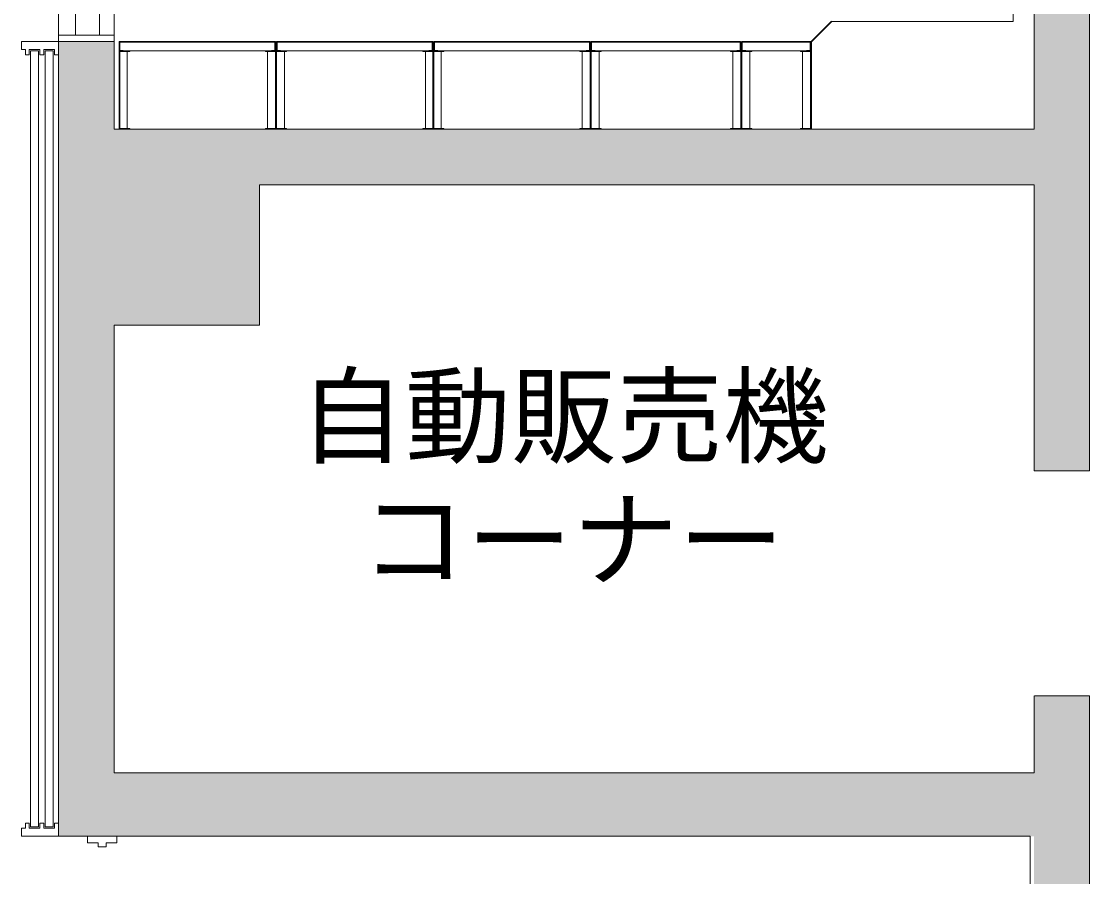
# Model space of a CAD drawing. Units: millimetres, scale not verified. Extents: x -61855 to 52913, y -114842 to -21833.
# Drawn here: x 29978 to 34013, y -81397 to -78168 of the extents above; entities that cross this region are included whole.
import ezdxf
from ezdxf.enums import TextEntityAlignment as Align

# ---------------------------------------------------------------- set-up
doc = ezdxf.new("R2010")
doc.units = ezdxf.units.MM
doc.header["$LTSCALE"] = 200
for name, color, linetype, lineweight in [('0-1_躯体', 7, 'Continuous', 9), ('0-2_建具', 7, 'Continuous', 9), ('0-5_設備機器', 7, 'Continuous', 9)]:
    doc.layers.add(name, color=color, linetype=linetype, lineweight=lineweight)
doc.layers.add('0-4_室名', color=7, linetype='Continuous')
doc.styles.add('・', font='')
doc.styles.get('・').set_extended_font_data('・')

msp = doc.modelspace()

# ---------------------------------------------------------------- linework, layer by layer
at = {"layer": '0-1_躯体'}
for p, q in [((34013.2, -74010), (34013.2, -79865)), ((33803.2, -74325), (33803.2, -78575)), ((30118.2, -75880), (30118.2, -81245)), ((30328.2, -78575), (30328.2, -75880)), ((30328.2, -78245), (30118.2, -78245)), ((33803.2, -78575), (30328.2, -78575)), ((30328.2, -79315), (30328.2, -81005)), ((33803.2, -80715), (33803.2, -81005)), ((34013.2, -80715), (33804.6, -80715)), ((34013.2, -80715), (34013.2, -81515)), ((33803.2, -81005), (30328.2, -81005))]:
    msp.add_line(p, q, dxfattribs=at)
for points in [[(33803.2, -78785), (30878.2, -78785), (30878.2, -79315), (30328.2, -79315)], [(33803.2, -78785), (33803.2, -79865), (34013.2, -79865)], [(33788.2, -81515), (33788.2, -81245), (30118.2, -81245)]]:
    msp.add_lwpolyline(points, dxfattribs=at)
at = {"layer": '0-1_躯体', "color": 9}
for points in [[(33803.2, -79865), (34013.2, -79865), (33803.2, -74010), (34013.2, -74010)], [(30328.2, -78245), (30118.2, -78245), (30328.2, -81245), (30118.2, -81245)], [(30878.2, -79315), (30878.2, -78575), (30328.2, -79315), (30328.2, -78575)], [(33803.2, -78575), (30878.2, -78575), (33803.2, -78785), (30878.2, -78785)], [(34013.2, -80715), (33803.2, -80715), (34013.2, -81515), (33803.2, -81515)], [(33803.2, -81005), (30118.2, -81005), (33803.2, -81245), (30118.2, -81245)]]:
    msp.add_solid(points, dxfattribs=at)
at = {"layer": '0-2_建具'}
for p, q in [((33724.2, -74400), (33724.2, -78169.5)), ((30183.2, -75920), (30183.2, -78220)), ((30273.2, -75920), (30273.2, -78220)), ((32961.2, -78244.5), (33038.2, -78167.5)), ((33039, -78169.5), (33724.2, -78169.5)), ((30118.2, -78245), (30118.2, -78220)), ((30118.2, -78220), (30328.2, -78220)), ((30328.2, -78575), (30328.2, -78220)), ((30118.2, -78245), (30328.2, -78245)), ((30388.2, -78245), (30348.2, -78245)), ((30348.2, -78575), (30348.2, -78245)), ((30350.2, -78247), (30388.2, -78247)), ((30350.2, -78247), (30350.2, -78278)), ((30350.2, -78278), (30363.2, -78278)), ((30363.2, -78278), (30363.2, -78280)), ((30936.2, -78247), (30373.7, -78247)), ((30923.2, -78278), (30923.2, -78280)), ((30936.2, -78278), (30923.2, -78278)), ((30936.2, -78247), (30936.2, -78278)), ((30944.2, -78247), (30944.2, -78278)), ((30944.2, -78247), (31506.7, -78247)), ((30944.2, -78278), (30957.2, -78278)), ((30957.2, -78278), (30957.2, -78280)), ((31492.2, -78245), (31532.2, -78245)), ((31530.2, -78247), (31492.2, -78247)), ((31517.2, -78278), (31517.2, -78280)), ((31530.2, -78278), (31517.2, -78278)), ((31530.2, -78247), (31530.2, -78278)), ((31532.2, -78245), (31532.2, -78280)), ((31576.2, -78245), (31536.2, -78245)), ((31536.2, -78245), (31536.2, -78280)), ((31538.2, -78247), (31576.2, -78247)), ((31538.2, -78247), (31538.2, -78278)), ((31538.2, -78278), (31551.2, -78278)), ((31551.2, -78278), (31551.2, -78280)), ((32124.2, -78247), (31561.7, -78247)), ((32111.2, -78278), (32111.2, -78280)), ((32124.2, -78278), (32111.2, -78278)), ((32124.2, -78247), (32124.2, -78278)), ((32130.2, -78245), (32130.2, -78280)), ((32694.7, -78245), (32130.2, -78245)), ((32132.2, -78247), (32132.2, -78278)), ((32132.2, -78247), (32693.2, -78247)), ((32132.2, -78278), (32145.2, -78278)), ((32145.2, -78278), (32145.2, -78280)), ((32680.2, -78278), (32680.2, -78280)), ((32693.2, -78278), (32680.2, -78278)), ((32693.2, -78247), (32693.2, -78278)), ((32695.2, -78245), (32695.2, -78280)), ((32699.2, -78245), (32699.2, -78280)), ((32699.2, -78245), (32959.2, -78245)), ((32701.2, -78247), (32701.2, -78278)), ((32957.2, -78247), (32701.2, -78247)), ((32701.2, -78278), (32714.2, -78278)), ((32714.2, -78278), (32714.2, -78280)), ((32944.2, -78278), (32944.2, -78280)), ((32957.2, -78278), (32944.2, -78278)), ((32957.2, -78247), (32957.2, -78278)), ((32959.2, -78245), (32959.2, -78280)), ((32961.2, -78280), (32961.2, -78244.5)), ((30350.2, -78320), (30350.2, -78282)), ((30388.2, -78282), (30350.2, -78282)), ((30350.2, -78282), (30350.2, -78572.5)), ((30378.2, -78282), (30378.2, -78573)), ((30900.2, -78280), (30388.2, -78280)), ((30900.2, -78282), (30938.2, -78282)), ((30908.2, -78282), (30908.2, -78573)), ((30980.2, -78280), (30938.2, -78280)), ((30938.2, -78320), (30938.2, -78282)), ((30938.2, -78282), (30938.2, -78573)), ((30940.2, -78320), (30940.2, -78280)), ((30942.2, -78282), (30942.2, -78573)), ((30972.2, -78282), (30972.2, -78573)), ((30980.2, -78280), (31496.7, -78280)), ((31494.2, -78280), (31494.2, -78282)), ((31534.2, -78280), (31494.2, -78280)), ((31494.2, -78282), (31532.2, -78282)), ((31504.2, -78282), (31504.2, -78573)), ((31532.2, -78320), (31532.2, -78282)), ((31532.2, -78282), (31532.2, -78572.5)), ((31532.2, -78575), (31532.2, -78282)), ((31534.2, -78320), (31534.2, -78280)), ((31534.2, -78320), (31534.2, -78280)), ((31534.2, -78280), (31574.2, -78280)), ((31536.2, -78320), (31536.2, -78282)), ((31536.2, -78282), (31536.2, -78572.5)), ((31536.2, -78575), (31536.2, -78282)), ((31574.2, -78282), (31536.2, -78282)), ((31564.2, -78282), (31564.2, -78573)), ((32088.2, -78280), (31571.6, -78280)), ((31574.2, -78280), (31574.2, -78282)), ((32128.2, -78280), (32088.2, -78280)), ((32096.2, -78282), (32096.2, -78573)), ((32126.2, -78282), (32126.2, -78573)), ((32128.2, -78320), (32128.2, -78280)), ((32128.2, -78320), (32128.2, -78280)), ((32128.2, -78320), (32128.2, -78280)), ((32128.2, -78320), (32128.2, -78280)), ((32128.2, -78280), (32168.2, -78280)), ((32130.2, -78282), (32130.2, -78573)), ((32160.2, -78282), (32160.2, -78573)), ((32168.2, -78280), (32684.7, -78280)), ((32697.2, -78280), (32657.2, -78280)), ((32665.2, -78282), (32665.2, -78573)), ((32695.2, -78282), (32695.2, -78573)), ((32697.2, -78320), (32697.2, -78280)), ((32697.2, -78320), (32697.2, -78280)), ((32697.2, -78320), (32697.2, -78280)), ((32697.2, -78320), (32697.2, -78280)), ((32697.2, -78320), (32697.2, -78280)), ((32697.2, -78320), (32697.2, -78280)), ((32697.2, -78320), (32697.2, -78280)), ((32697.2, -78320), (32697.2, -78280)), ((32697.2, -78280), (32737.2, -78280)), ((32699.2, -78282), (32699.2, -78573)), ((32729.2, -78282), (32729.2, -78573)), ((32921.2, -78280), (32737.2, -78280)), ((32961.2, -78280), (32921.2, -78280)), ((32929.2, -78282), (32929.2, -78573)), ((32959.2, -78282), (32959.2, -78573)), ((32961.2, -78320), (32961.2, -78280)), ((32961.2, -78320), (32961.2, -78280)), ((32961.2, -78320), (32961.2, -78280)), ((32961.2, -78320), (32961.2, -78280)), ((32961.2, -78320), (32961.2, -78280)), ((32961.2, -78320), (32961.2, -78280)), ((32961.2, -78320), (32961.2, -78280)), ((32961.2, -78320), (32961.2, -78280)), ((30348.2, -78320), (30350.2, -78320)), ((30938.2, -78320), (30942.2, -78320)), ((31534.2, -78320), (31532.2, -78320)), ((31534.2, -78320), (31536.2, -78320)), ((32128.2, -78320), (32126.2, -78320)), ((32128.2, -78320), (32130.2, -78320)), ((32697.2, -78320), (32695.2, -78320)), ((32697.2, -78320), (32699.2, -78320)), ((32961.2, -78320), (32959.2, -78320)), ((32961.2, -78320), (32961.2, -78535)), ((30348.2, -78535), (30350.2, -78535)), ((30350.2, -78535), (30350.2, -78573)), ((30938.2, -78535), (30942.2, -78535)), ((30938.2, -78535), (30938.2, -78573)), ((30940.2, -78535), (30940.2, -78575)), ((31532.2, -78535), (31532.2, -78573)), ((31534.2, -78535), (31532.2, -78535)), ((31534.2, -78535), (31536.2, -78535)), ((31536.2, -78535), (31536.2, -78573)), ((32128.2, -78535), (32126.2, -78535)), ((32128.2, -78535), (32128.2, -78575)), ((32128.2, -78535), (32128.2, -78575)), ((32128.2, -78535), (32128.2, -78575)), ((32128.2, -78535), (32128.2, -78575)), ((32128.2, -78535), (32130.2, -78535)), ((32697.2, -78535), (32695.2, -78535)), ((32697.2, -78535), (32697.2, -78575)), ((32697.2, -78535), (32697.2, -78575)), ((32697.2, -78535), (32697.2, -78575)), ((32697.2, -78535), (32697.2, -78575)), ((32697.2, -78535), (32697.2, -78575)), ((32697.2, -78535), (32697.2, -78575)), ((32697.2, -78535), (32699.2, -78535)), ((32961.2, -78535), (32959.2, -78535)), ((32961.2, -78535), (32961.2, -78575)), ((32961.2, -78535), (32961.2, -78575)), ((32961.2, -78535), (32961.2, -78575)), ((32961.2, -78535), (32961.2, -78575)), ((32961.2, -78535), (32961.2, -78575)), ((32961.2, -78535), (32961.2, -78575)), ((32961.2, -78535), (32961.2, -78575)), ((30328.2, -78575), (32963.2, -78575)), ((30388.2, -78573), (30350.2, -78573)), ((30900.2, -78573), (30938.2, -78573)), ((30940.2, -78575), (30980.2, -78575)), ((30940.2, -78575), (30955.2, -78575)), ((30980.2, -78573), (30942.2, -78573)), ((30980.2, -78575), (30980.2, -78573)), ((31494.2, -78573), (31532.2, -78573)), ((31574.2, -78573), (31536.2, -78573)), ((32088.2, -78575), (32088.2, -78573)), ((32088.2, -78573), (32126.2, -78573)), ((32128.2, -78575), (32088.2, -78575)), ((32128.2, -78575), (32113.2, -78575)), ((32128.2, -78575), (32168.2, -78575)), ((32128.2, -78575), (32143.2, -78575)), ((32168.2, -78573), (32130.2, -78573)), ((32168.2, -78575), (32168.2, -78573)), ((32657.2, -78575), (32657.2, -78573)), ((32657.2, -78573), (32695.2, -78573)), ((32697.2, -78575), (32682.2, -78575)), ((32697.2, -78575), (32712.2, -78575)), ((32737.2, -78573), (32699.2, -78573)), ((32737.2, -78575), (32737.2, -78573)), ((32921.2, -78575), (32921.2, -78573)), ((32921.2, -78573), (32959.2, -78573)), ((32961.2, -78575), (32946.2, -78575)), ((30338.2, -81245), (30228.2, -81245))]:
    msp.add_line(p, q, dxfattribs=at)
for points in [[(32963.2, -78575), (32963.2, -78245.3), (33039, -78169.5)], [(30359.9, -78245), (30938.2, -78245), (30938.2, -78280)], [(31520.4, -78245), (30942.2, -78245), (30942.2, -78280)], [(31547.9, -78245), (32126.2, -78245), (32126.2, -78280)], [(30348.2, -78280), (30388.2, -78280), (30388.2, -78282)], [(30348.2, -78320), (30348.2, -78280), (30363.2, -78280)], [(30940.2, -78280), (30900.2, -78280), (30900.2, -78282)], [(30940.2, -78320), (30940.2, -78280), (30925.2, -78280)], [(30980.2, -78280), (30980.2, -78282), (30942.2, -78282)], [(32088.2, -78280), (32088.2, -78282), (32126.2, -78282)], [(32168.2, -78280), (32168.2, -78282), (32130.2, -78282)], [(32657.2, -78280), (32657.2, -78282), (32695.2, -78282)], [(32737.2, -78280), (32737.2, -78282), (32699.2, -78282)], [(32921.2, -78280), (32921.2, -78282), (32959.2, -78282)], [(30348.2, -78535), (30348.2, -78575), (30363.2, -78575)], [(30940.2, -78535), (30940.2, -78575), (30925.2, -78575)], [(31534.2, -78535), (31534.2, -78575), (31519.2, -78575)], [(31534.2, -78535), (31534.2, -78575), (31549.2, -78575)], [(32697.2, -78535), (32697.2, -78575), (32657.2, -78575)], [(32697.2, -78535), (32697.2, -78575), (32737.2, -78575)], [(32961.2, -78535), (32961.2, -78575), (32921.2, -78575)], [(30348.2, -78575), (30388.2, -78575), (30388.2, -78573)], [(30940.2, -78575), (30900.2, -78575), (30900.2, -78573)], [(31534.2, -78575), (31494.2, -78575), (31494.2, -78573)], [(31534.2, -78575), (31574.2, -78575), (31574.2, -78573)], [(30338.2, -81245), (30338.2, -81270), (30298.2, -81270), (30298.2, -81285), (30268.2, -81285), (30268.2, -81270), (30228.2, -81270), (30228.2, -81245)]]:
    msp.add_lwpolyline(points, dxfattribs=at)
at = {"layer": '0-5_設備機器'}
for p, q in [((30013.2, -78280), (30043.2, -78280)), ((30013.2, -78280), (30013.2, -81210)), ((30043.2, -81210), (30043.2, -78280)), ((30068.2, -78280), (30098.2, -78280)), ((30068.2, -78280), (30068.2, -81210)), ((30098.2, -81210), (30098.2, -78280)), ((30013.2, -81210), (30043.2, -81210)), ((30068.2, -81210), (30098.2, -81210))]:
    msp.add_line(p, q, dxfattribs=at)
for points in [[(30118.2, -78245), (29978.2, -78245), (29978.2, -78275), (29993.2, -78275), (29993.2, -78295), (30008.2, -78295), (30008.2, -78275), (30048.2, -78275), (30048.2, -78295), (30063.2, -78295), (30063.2, -78275), (30103.2, -78275), (30103.2, -78295), (30118.2, -78295)], [(30118.2, -81245), (29978.2, -81245), (29978.2, -81215), (29993.2, -81215), (29993.2, -81195), (30008.2, -81195), (30008.2, -81215), (30048.2, -81215), (30048.2, -81195), (30063.2, -81195), (30063.2, -81215), (30103.2, -81215), (30103.2, -81195), (30118.2, -81195)]]:
    msp.add_lwpolyline(points, dxfattribs=at)

# ---------------------------------------------------------------- texts
at = {"layer": '0-4_室名', "style": '・'}
for s, p in [('自動販売機', (31027.2, -79893.5)), ('コーナー', (31259.3, -80358.5))]:
    msp.add_text(s, height=293.3, dxfattribs=at).set_placement(p, align=Align.BOTTOM_LEFT)

doc.saveas('drawing.dxf')
